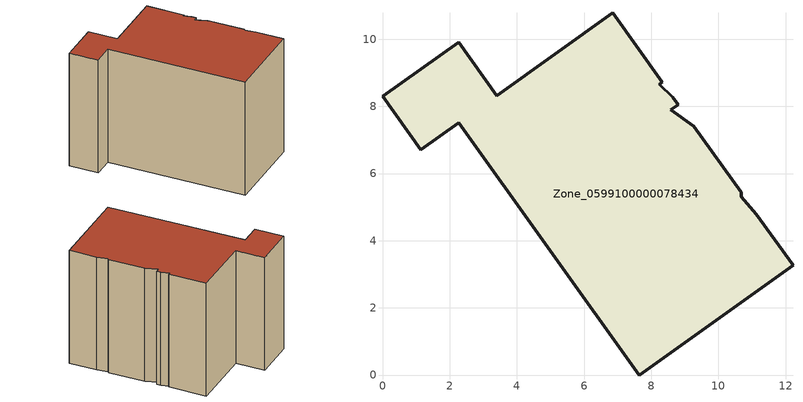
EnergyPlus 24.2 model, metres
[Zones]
Zone_0599100000078434
 floor ground (C_G): 7.64,0 2.27,7.51 1.14,6.7 0,8.3 2.27,9.91 3.4,8.32 6.85,10.78 8.32,8.72 8.23,8.66 8.64,8.28 8.8,8.05 8.59,7.9 9.27,7.4 10.67,5.44 10.68,5.3 11.13,4.79 12.22,3.27 z0
 wall outside (C_F): 3.4,8.32 2.27,9.91 0,8.3 1.14,6.7 2.27,7.51 7.64,0 12.22,3.27 11.13,4.79 10.68,5.3 10.67,5.44 9.27,7.4 8.59,7.9 8.8,8.05 8.64,8.28 8.23,8.66 8.32,8.72 6.85,10.78 3.4,8.32 z0:8.05
 roof outside (C_R): 8.64,8.28 8.23,8.66 8.32,8.72 6.85,10.78 3.4,8.32 2.27,9.91 0,8.3 1.14,6.7 2.27,7.51 7.64,0 12.22,3.27 11.13,4.79 10.68,5.3 10.67,5.44 9.27,7.4 8.59,7.9 8.8,8.05 z8.05
[BUILDING]
Pand.0599100000078434: North Axis=0; Terrain=City; Loads Convergence Tolerance Value=0.04; Temperature Convergence Tolerance Value=0.4; Solar Distribution=FullExterior; Maximum Number of Warmup Days=25; Minimum Number of Warmup Days=1
[Site:Location]
Rotterdam.The.Hague.AP_ZH_NLD Design_Conditions: Latitude=51.96; Longitude=4.45; Time Zone=1; Elevation=-4.5
[SITE:GROUNDTEMPERATURE:BUILDINGSURFACE]
18, 18, 18, 18, 18, 18, 18, 18, 18, 18, 18, 18
[MATERIAL] Thermal Absorptance=0.9; Solar Absorptance=0.7; Visible Absorptance=0.7
Name | Roughness | Thickness | Conductivity | Density | Specific Heat
G.TC.1975-1991 | MediumSmooth | 0.15 | 0.288461 | 540 | 1210
F.TC.1975-1991 | Rough | 0.3 | 0.230769 | 1920 | 840
R.TC.1975-1991 | MediumRough | 0.2 | 0.153846 | 1500 | 1000
[CONSTRUCTION]
C_G: G.TC.1975-1991
C_F: F.TC.1975-1991
C_R: R.TC.1975-1991
[ZONE]
Zone_0599100000078434: Type=1; Multiplier=1; Ceiling Height=Autocalculate; Volume=Autocalculate; Floor Area=autocalculate; Part of Total Floor Area=Yes
[ZONEINFILTRATION:DESIGNFLOWRATE]
Infil_Zone_0599100000078434: Zone or ZoneList or Space or SpaceList=Zone_0599100000078434; Schedule=AlwaysOn; Design Flow Rate Calculation Method=Flow/Area; Flow Rate per Floor Area=0.003; Constant Term Coefficient=1; Temperature Term Coefficient=0; Velocity Term Coefficient=0; Velocity Squared Term Coefficient=0
[HVACTEMPLATE:ZONE:IDEALLOADSAIRSYSTEM]
Zone_0599100000078434: Maximum Heating Supply Air Temperature=50; Minimum Cooling Supply Air Temperature=13; Maximum Heating Supply Air Humidity Ratio=0.0156; Minimum Cooling Supply Air Humidity Ratio=0.0077; Heating Limit=NoLimit; Cooling Limit=NoLimit; Dehumidification Control Type=ConstantSensibleHeatRatio; Cooling Sensible Heat Ratio=0.7; Dehumidification Setpoint=60; Humidification Control Type=None; Humidification Setpoint=30; Outdoor Air Method=None; Outdoor Air Flow Rate per Person=0.00944; Outdoor Air Flow Rate per Zone Floor Area=0; Outdoor Air Flow Rate per Zone=0; Demand Controlled Ventilation Type=None; Outdoor Air Economizer Type=NoEconomizer; Heat Recovery Type=None; Sensible Heat Recovery Effectiveness=0.7; Latent Heat Recovery Effectiveness=0.65
[ZONECONTROL:THERMOSTAT]
ThermostatControl_Zone_0599100000078434: Zone or ZoneList=Zone_0599100000078434; Control Type Schedule=DualSetpointControlType; Control 1=Thermostat_Zone_0599100000078434; Temperature Difference Between Cutout And Setpoint=0
[THERMOSTATSETPOINT:DUALSETPOINT]
Thermostat_Zone_0599100000078434: Heating Setpoint Temperature Schedule=HeatingSetpoint_Zone_0599100000078434; Cooling Setpoint Temperature Schedule=CoolingSetpoint_Zone_0599100000078434
[SCHEDULE:COMPACT]
HeatingSetpoint_Zone_0599100000078434: Through: 12/31, For: AllDays, Until: 24:00, 21
CoolingSetpoint_Zone_0599100000078434: Through: 12/31, For: AllDays, Until: 24:00, 24
DualSetpointControlType: Through: 12/31, For: AllDays, Until: 24:00, 4
AlwaysOn: Through: 12/31, For: AllDays, Until: 24:00, 1
